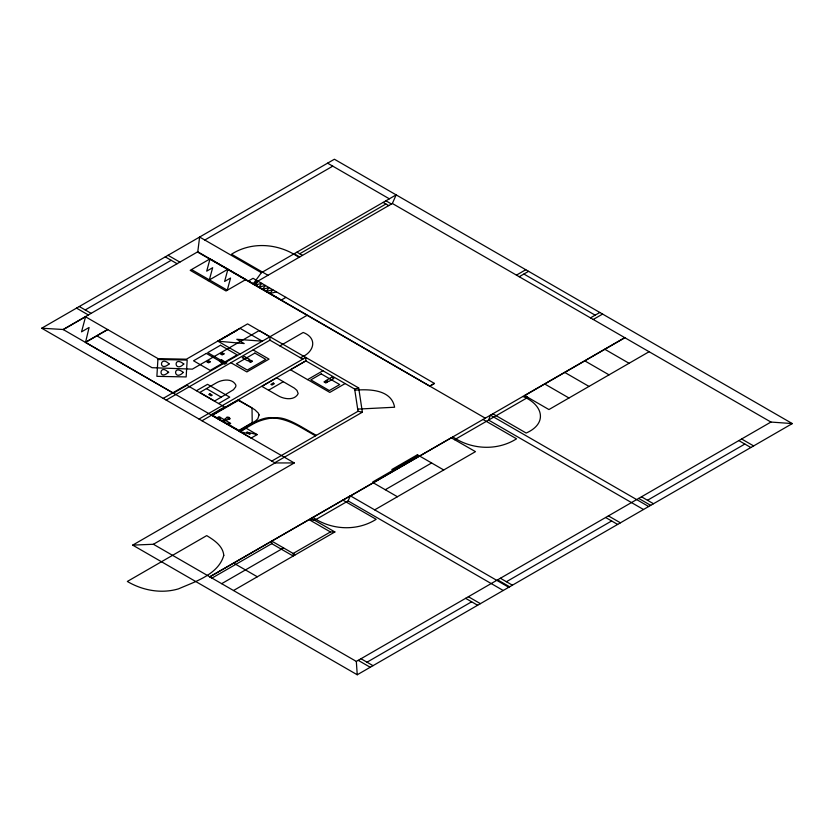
<?xml version="1.0" encoding="UTF-8"?>
<svg xmlns="http://www.w3.org/2000/svg" width="834" height="834" viewBox="0 0 834 834"><rect width="100%" height="100%" fill="white"/><g stroke="black" fill="none" stroke-linecap="round" stroke-linejoin="round"><path stroke-width="1.25" d="M451.288 437.798L209.761 576.805L211.982 578.087L271.748 543.653L271.748 541.099L295.403 554.746M168.656 372.12C158.022 381.92 158.971 362.352 168.624 372.589M197.773 251.785L199.628 237.044L261.386 272.697L396.16 194.885L392.355 203.486L253.244 283.8L197.773 251.785L63.155 329.503L41.7 328.221L334.403 159.231L792.3 423.589L357.244 674.769L132.689 545.123L275.043 462.943L294.277 462.943L153.404 544.268L132.689 545.123M85.558 316.795L81.555 331.828L89.102 327.47L85.516 342.399L107.711 329.586M210.012 258.894L190.204 270.331L226.024 290.983L245.79 279.567L210.012 258.894L206.717 271.133L212.66 267.704L209.324 279.963M227.244 290.274L230.549 278.035L224.627 281.454L227.901 269.236L208.104 280.662M233.52 590.524L334.872 531.956L330.441 531.956L309.07 519.624L314.627 520.27L348.112 500.932L350.332 495.803L508.771 587.282M253.244 283.8L261.386 272.697M221.218 397.151L233.499 389.687L235.699 386.84L235.918 385.172C232.321 377.875 221.823 379.512 215.954 383.108L199.774 392.449L214.567 400.998L221.218 397.151L206.425 388.613M204.799 240.036L332.766 166.154M85.214 309.935L171.178 260.302M63.321 329.586L85.516 316.774L158.012 358.61L186.42 359.193L247.583 323.884L269.924 336.769M107.565 329.493L85.349 342.315L172.836 392.824M299.708 253.776L385.913 204.007M217.903 341.179L240.098 328.367L262.283 341.179L236.804 339.282L244.195 343.556L217.903 341.179L240.098 353.991M221.823 339.084L236.543 330.587M163.214 398.381L307.11 315.304M173.368 393.137L186.983 385.277L224.554 406.971L210.95 414.832M166.174 400.091L269.955 340.168L302.815 359.141M196.449 390.719L207.551 384.318L229.736 397.13L218.644 403.531M279.911 345.922L303.211 332.464C318.64 338.531 313.574 353.178 300.25 357.661M199.034 419.054L305.776 357.432L305.776 360.851L201.995 420.763M305.849 360.924L290.503 369.785L307.558 379.637L322.935 370.744M216.757 417.97L219.008 416.666L224.377 419.763M217.976 418.678L220.27 417.396M268.548 390.229L278.118 395.712C284.008 399.277 294.611 400.862 298.186 393.585L296.977 390.427L294.329 388.102L276.69 377.854L261.897 386.392L268.548 390.229L283.341 381.691M222.115 421.066C224.554 420.419 227.901 414.373 230.111 418.605L223.116 421.639M227.255 424.037L229.517 422.734M228.443 424.714L230.705 423.411L225.378 420.336M239.066 431.063C249.324 425.674 261.855 415.895 273.875 417.834C266.14 418.543 257.998 420.847 251.17 425.121L239.963 431.585M240.015 431.699L246.072 428.196L257.174 434.608L251.117 438.1L240.015 431.699L250.19 434.076L246.801 432.116L257.174 434.608M516.444 275.126L525.795 269.726M519.217 276.732L528.568 271.331M345.13 383.567L329.805 392.407L307.621 379.595M271.79 461.066L358.026 411.277L362.363 412.184L358.693 387.966L259.176 330.566L192.362 369.139L152.007 367.69L96.702 335.758M274.74 462.766L362.363 412.184M429.781 386.121L434.441 383.432L253.056 278.316L248.386 280.995L429.771 386.121L434.441 383.432M590.472 317.869L599.834 312.469M593.245 319.474L602.607 314.074M209.803 576.826L350.332 495.803M350.561 495.949L624.739 337.655M624.885 337.739L524.711 395.566L548.928 409.557L649.102 351.719M454.593 439.706L527.818 397.422L524.492 395.504M221.656 583.675L283.581 547.928M385.277 489.725L431.616 462.974M330.441 531.956L293.172 553.463L293.161 556.017L271.748 543.653M374.674 509.866L475.474 451.642L451.257 437.777M153.404 544.268L356.327 661.425L770.939 422.056L792.3 423.589M367.002 662.206L471.637 601.794M506.405 581.725L611.635 520.969M647.476 500.275L744.856 444.053M285.937 297.363L281.256 300.052L253.432 283.925L258.102 281.235L255.267 284.988L261.782 283.362L258.936 287.115L265.452 285.499L262.616 289.252L269.121 287.626L266.286 291.379L272.801 289.752L269.966 293.505L276.471 291.879M305.776 360.851L354.648 389.051L358.672 387.966M354.836 390.208C369.128 388.988 391.396 389.384 394.597 407.232L357.692 409.108M523.898 274.032L595.153 315.169M327.595 163.162L389.342 198.815M392.355 203.486L770.939 422.056M385.913 200.796L391.469 204.007M383.14 202.401L388.686 205.602M604.848 349.3L629.076 363.29M741.614 438.986L753.634 445.919M738.841 440.581L750.861 447.524M584.811 360.872L609.039 374.852M564.774 372.433L589.002 386.423M544.738 384.005L568.965 397.985M296.935 252.17L302.481 255.371M294.162 253.776L299.708 256.976M298.926 257.425C279.338 243.507 252.129 241.036 231.518 254.224L267.995 275.283M522.845 396.452C542.632 404.344 548.355 423.255 526.181 433.044L492.821 413.789M641.471 496.803L653.481 503.736M638.698 498.409L650.708 505.341M648.664 506.519L490.434 415.165L488.588 420.075L643.494 509.511M197.429 251.983L485.252 418.157M483.011 419.45L516.559 438.809C497.189 451.079 471.544 449.703 452.799 436.891M168.041 255.287L179.873 262.116M191.528 269.57L227.348 290.222M165.268 256.882L177.1 263.721M608.403 515.892L620.423 522.824M605.63 517.497L617.64 524.43M253.15 349.946L269.048 359.12L246.854 371.933L230.955 362.759M419.554 456.01L443.73 469.969M398.662 468.062L397.735 467.53L372.746 481.958L373.674 482.49M316.378 435.317C305.108 429.656 286.218 415.457 274.219 418.043C283.925 418.814 292.984 422.859 301.324 427.665L315.481 435.838M79.293 306.516L91.125 313.355M76.52 308.121L88.352 314.95M373.215 482.771L397.411 496.741M225.076 419.356L226.077 419.94M500.39 578.254L512.41 585.187M497.617 579.859L509.637 586.792M63.155 329.503L294.277 462.943M348.112 500.932L503.225 590.493M342.889 500.108L376.165 519.321C356.952 531.477 331.515 530.111 312.938 517.393M41.7 328.221L275.043 462.943M468.395 596.727L480.415 603.66M465.622 598.322L477.642 605.265M311.291 518.341L334.872 531.956M233.603 563.086L257.32 576.774M360.997 658.735L373.007 665.668M358.224 660.34L370.233 667.273M354.648 389.051L358.026 411.277M356.327 661.425L357.244 674.769M269.955 336.748L269.955 340.168M157.907 359.485L156.886 376.342L186.159 376.926L187.181 360.079L157.907 359.485M169.156 363.937C158.523 372.944 159.388 354.471 169.156 363.937M183.292 372.423C173.879 381.993 172.273 363.541 183.292 372.423M183.803 363.989C174.389 373.569 172.784 355.107 183.803 363.989M259.072 414.925L257.81 418.783L255.631 420.899L238.92 430.949L211.648 415.238L238.357 399.861L254.745 409.65L258.352 413.132L259.072 414.925M223.793 555.329C218.393 574.584 195.198 581.527 178.549 588.846C161.369 593.954 142.583 590.493 127.331 581.454L206.717 535.616C214.15 540.14 222.887 545.895 223.793 555.329M209.553 361.758C207.259 363.937 207.249 359.59 209.553 361.758M223.231 353.856C220.937 356.035 220.937 351.687 223.231 353.856M251.628 361.278C249.335 363.447 249.335 359.11 251.628 361.278M326.855 381.899C324.562 384.078 324.562 379.731 326.855 381.899M327.647 381.899L325.813 382.962L323.978 381.899L325.813 380.846L327.647 381.899M210.335 361.758L208.51 362.821L206.676 361.758L208.5 360.705L210.335 361.758M224.023 353.856L222.188 354.919L220.353 353.856L222.188 352.803L224.023 353.856M252.421 361.278L250.586 362.331L248.751 361.278L250.586 360.215L252.421 361.278M251.743 422.911L238.878 430.375L212.576 415.228L238.305 400.403L252.014 407.889L252.222 423.192L251.743 422.911M206.332 353.407L193.54 360.788L210.189 370.4L222.97 363.019L206.332 353.407M220.499 345.266L207.708 352.646L224.356 362.258L237.148 354.877L220.499 345.266M221.698 359.954L219.478 361.226L224.659 364.218L226.879 362.936L221.698 359.954M244.487 356.472L242.267 357.755L247.448 360.747L249.668 359.464L244.487 356.472M254.891 353.084L236.397 363.76L247.302 370.056L265.796 359.381L254.891 353.084M209.887 393.804L208.761 394.451L211.117 395.806L212.232 395.16L209.887 393.804M273.239 383.035L270.883 384.401L272.009 385.047L274.355 383.682L273.239 383.035M219.895 418.251L219.154 418.032L219.895 418.251M228.036 422.942L228.099 423.005M321.194 373.893L310.821 379.877L329.315 390.562L339.699 384.568L321.194 373.893M331.651 377.249L326.469 380.241L328.69 381.524L333.871 378.532L331.651 377.249M417.438 454.738L391.803 469.542L392.731 470.074L418.366 455.27L417.438 454.738M229.673 419.033L226.598 417.334L228.735 417.761L229.6 419.043"/></g></svg>
